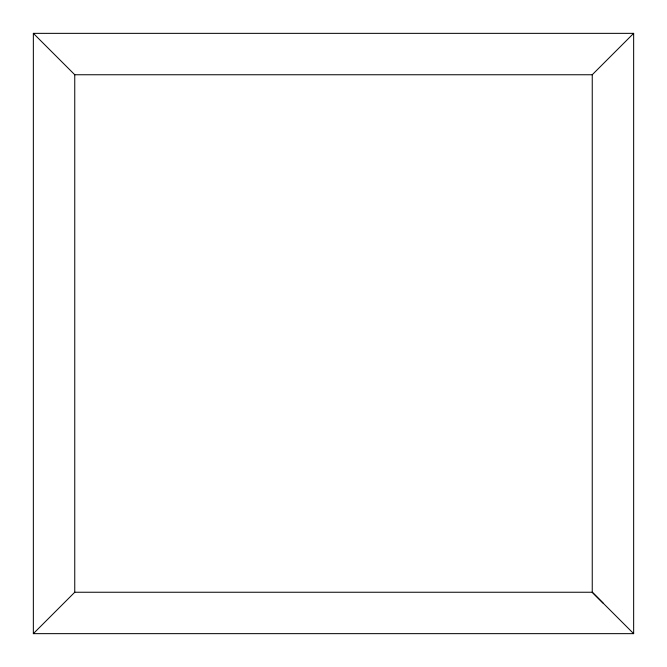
<?xml version="1.0" encoding="UTF-8"?>
<svg xmlns="http://www.w3.org/2000/svg" width="667" height="667" viewBox="0 0 667 667"><rect width="100%" height="100%" fill="white"/><g stroke="black" fill="none" stroke-linecap="round" stroke-linejoin="round"><path stroke-width="1" d="M33.35 633.65L74.754 592.246L74.754 74.737L33.35 33.35L33.35 633.65L633.65 633.65L633.65 33.35L33.35 33.35M633.65 633.65L592.246 592.246L592.246 74.737L633.65 33.35M74.737 74.754L592.263 74.754M74.737 592.246L592.263 592.246L603.201 603.201"/></g></svg>
